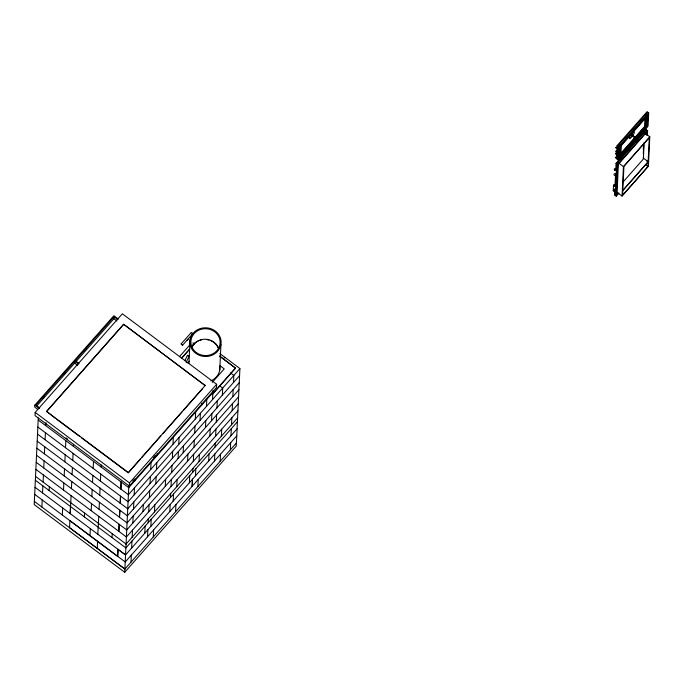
<?xml version="1.0" encoding="UTF-8"?>
<svg xmlns="http://www.w3.org/2000/svg" width="684" height="684" viewBox="0 0 684 684"><rect width="100%" height="100%" fill="white"/><g stroke="black" fill="none" stroke-linecap="round" stroke-linejoin="round"><path stroke-width="1.03" d="M118.281 319.018L113.877 315.726L34.807 405.167L34.722 407.091L37.654 409.288M35.183 412.409L35.038 415.607L129.327 486.11L216.503 387.495L216.657 384.288L122.359 313.794L35.183 412.409L129.481 482.904L129.327 486.11M38.218 419.976L38.313 417.967M41.895 507.032L42.228 499.987M42.528 492.976L42.895 485.888M43.075 482.049L43.434 474.961M43.742 467.95L44.101 460.862M44.4 453.851L44.768 446.763M45.067 439.752L45.435 432.664M45.768 425.619L45.905 422.601M55.036 418.061L46.538 411.375L123.582 324.225L205.285 385.639L123.582 324.225M49.18 490.59L49.359 486.743M62.347 515.026L62.671 507.981M63.518 490.035L63.851 482.989M64.185 475.936L64.518 468.891M64.852 461.837L65.185 454.792M65.519 447.746L65.852 440.693M117.768 319.59L113.997 316.769L75.223 360.63L79.002 363.452L78.489 364.025L74.718 361.203L74.633 363.127L77.643 365.384M70.153 513.693L70.486 506.639M69.554 527.715L69.922 520.627L125.24 561.991L236.809 435.776M70.187 513.658L71.093 495.635M71.427 488.59L71.76 481.545M72.094 474.491L72.427 467.446M72.76 460.392L73.094 453.347M73.427 446.301L73.521 444.284M84.38 516.907L84.559 513.06M90.006 535.709L90.331 528.655M91.177 510.717L91.511 503.663M91.844 496.618L92.178 489.573M92.511 482.519L92.844 475.474M93.178 468.42L93.511 461.375M97.812 534.375L98.752 516.317M97.248 548.354L97.581 541.309M99.086 509.272L99.419 502.218M99.753 495.173L100.086 488.119M100.42 481.074L100.753 474.029M101.087 466.975L101.181 464.966M75.838 361.759L113.912 318.693L113.997 316.769M112.039 537.59L112.219 533.742M34.687 494.344L117.665 556.383L117.99 549.337L125.574 554.938M119.837 510.247L119.503 517.301L119.871 510.213M120.17 503.202L120.504 496.148L120.204 503.159M117.691 556.349L118.024 549.303M81.43 437.786L128.25 472.789L205.303 385.323M212.878 392.479L128.746 487.658L38.193 420.019L34.2 504.604L124.719 572.277L128.84 485.64M130.986 562.154L131.319 555.109M131.619 548.098L131.952 541.044M132.166 537.162L132.499 530.117M132.833 523.072L133.166 516.018M133.491 508.973L133.825 501.919M134.158 494.874L134.492 487.829M134.825 480.775L134.919 478.766M142.965 511.598L143.298 504.553M144.794 533.187L145.128 526.141M147.539 536.76L147.872 529.715M148.172 522.696L148.351 518.857M148.719 511.769L149.052 504.724M149.386 497.67L149.71 490.625M150.044 483.571L150.377 476.526M150.711 469.481L151.044 462.427M150.882 526.312L151.215 519.259M153.284 536.931L153.618 529.878M154.464 511.94L154.798 504.886M155.798 483.742L156.132 476.697M156.465 469.643L156.79 462.598M157.123 455.544L157.217 453.535M165.272 486.375L165.596 479.322M169.837 511.529L170.171 504.484M170.47 497.473L170.649 493.626M171.017 486.538L171.351 479.493M171.684 472.447L172.017 465.394M172.351 458.348L172.676 451.295M173.009 444.249L173.343 437.204M173.18 501.081L173.514 494.028M175.591 511.7L175.925 504.655M176.771 486.709L177.096 479.664M178.096 458.519L178.43 451.466M178.763 444.42L179.097 437.367M183.167 452.782L183.5 445.737M188.929 363.401L190.041 339.82M187.57 461.144L187.903 454.099M189.4 482.733L189.733 475.688M192.768 472.242L192.956 468.403M193.315 461.315L193.649 454.261M193.982 447.216L194.316 440.171M194.649 433.117L194.983 426.072M195.316 419.018L195.65 411.973M195.479 475.85L195.812 468.805M200.053 420.335L200.378 413.29M197.89 486.469L198.223 479.424M199.07 461.486L199.403 454.433M201.729 405.09L201.823 403.081M205.465 427.551L205.798 420.506M206.465 406.407L206.799 399.362M208.663 460.948L209.022 453.86M209.868 435.922L210.202 428.868M211.553 420.677L211.878 413.623M212.544 399.524L212.972 390.461M215.075 447.02L215.289 443.138M215.622 436.084L215.956 429.039M216.281 421.985L216.614 414.94M216.948 407.895L217.281 400.841M214.477 461.042L214.836 453.954M219.744 370.112L220.949 344.488A15.646 14.355 2.7 0 0 199.856 328.713A15.646 14.355 2.7 0 0 195.675 353.26A15.646 14.355 2.7 0 0 220.949 344.488M222.351 395.113L222.685 388.059L219.333 385.554M220.188 461.247L220.522 454.193M221.368 436.255L221.702 429.21M230.371 449.807L230.662 442.728M230.995 435.682L231.329 428.629M231.508 424.79L231.842 417.736M232.167 410.691L232.5 403.637M232.834 396.592L233.167 389.547M233.501 382.493L233.834 375.448L230.482 372.942M212.125 394.685L235.57 368.172L219.658 355.945M35.012 487.299L125.54 554.972L237.143 428.723L236.228 446.139L124.719 572.277M237.074 428.8L239.913 368.565L219.795 353.525M613.249 190.408L613.488 185.287M614.873 188.647L614.574 194.991L616.207 196.214L618.986 193.068M615.019 185.475L615.566 173.847M615.762 169.615L616.062 163.271L645.97 129.447L647.603 130.67L647.406 134.893M617.165 145.547L616.54 158.688L618.174 159.911L648.081 126.078L648.697 112.945L647.064 111.723L617.165 145.547L618.798 146.769L618.174 159.911M615.198 195.462L616.694 163.741L646.594 129.917M617.173 159.158L617.789 146.017L647.697 112.193L647.671 112.706M616.207 196.214L617.703 164.493L647.603 130.67M618.362 163.912L617.036 194.786L618.456 193.187M619.559 145.111L619.011 158.483L647.295 126.489L647.868 114.373L619.584 146.367M619.054 155.943L620.055 156.687L620.568 145.863L646.825 116.16L645.816 115.408M617.028 192.332L622.055 196.094L623.44 166.614L649.8 136.8L644.773 133.047M643.302 149.386L643.499 145.264M643.319 153.738L643.712 145.401M620.585 153.712L644.516 126.643L644.935 117.819M644.148 142.546L643.37 159.039L622.671 182.448M645.525 127.395L645.987 117.588L621.354 145.461L620.892 155.259L645.525 127.395L644.516 126.643M645.611 134.517L645.713 132.405M646.808 114.63L646.312 126.993L620.055 156.687M646.619 135.27L646.765 132.097L618.49 164.092M647.919 166.528L649.278 137.698L623.936 166.366L622.577 195.197L647.919 166.528L645.405 164.656M649.8 136.8L648.406 166.28L622.055 196.094M188.245 338.871L187.065 340.196L187.801 339.623M194.461 343.727L193.358 344.898M181.192 343.924L182.56 345.249L192.7 333.783L192.187 332.911L191.255 332.492L181.115 343.958L182.594 345.163M186.091 362.52L189.177 356.133L187.442 355.312L188.04 356.039M184.825 360.716L187.442 355.312M632.084 135.141C632.931 133.414 630.417 136.458 631.7 135.62M637.71 140.135L638.599 139.305L637.71 140.135L631.426 135.441M193.734 343.548C192.785 345.334 193.016 344.591 193.846 343.317C195.077 343.188 193.828 343.719 192.854 342.889M74.718 361.203L35.944 405.065L39.715 407.886M42.485 398.31L43.896 396.711M63.663 374.353L65.074 372.754M84.141 351.191L86.252 348.797M36.56 406.193L74.881 362.845M46.529 411.691L123.565 324.541M179.413 356.697L190.4 344.266M181.303 358.382L189.588 349.02M182.799 356.997L189.793 349.088M187.724 362.93L189.28 361.169M223.48 358.818L224.831 357.287M128.25 472.789L140.263 459.203M141.673 457.596L160.757 436.016M162.877 433.613L181.961 412.024M183.38 410.426L202.455 388.837M212.331 382.347L224.224 368.881L220.034 365.752M129.481 482.904L216.657 384.288M132.739 481.074L134.149 479.475M153.216 457.904L155.336 455.501M212.125 394.386L235.578 367.847M239.913 368.565L128.412 494.703L37.859 427.064M239.58 375.619L128.079 501.757L37.526 434.109M239.246 382.664L127.746 508.802L37.193 441.163M238.921 389.709L127.412 515.847L36.859 448.208M238.588 396.763L127.079 522.901L36.526 455.262M238.254 403.808L126.745 529.946L36.192 462.307M237.921 410.862L126.42 537L35.859 469.352M126.053 544.079L237.587 417.907M237.408 421.754L125.873 547.927L35.346 480.254M236.45 442.933L124.873 569.071L34.354 501.398M618.798 146.769L648.697 112.945M621.414 153.182L642.276 129.575M643.234 128.583L644.61 127.019M618.712 156.927L620.123 155.328M624.372 150.531L626.493 148.129M622.808 190.332L648.15 161.663L643.122 157.901M622.791 190.648L648.133 161.98L646.457 160.731M193.803 344.12L193.991 343.924M615.925 150.967C614.437 152.78 618.592 152.37 616.729 150.899M189.143 356.219L188.502 356.227M192.7 333.783L191.956 333.518M616.028 156.918C613.651 157.97 617.968 159.227 616.617 157.081M646.286 125.736L647.295 126.489M632.187 134.97L638.471 139.673M618.413 162.86L623.44 166.614M616.062 163.271L617.703 164.493M219.641 356.261L235.57 368.172M113.912 318.693L116.93 320.95M46.538 411.375L128.259 472.473M56.738 419.335L79.729 436.512M34.807 405.167L39.21 408.459M66.049 437.846L67.75 439.119M35.534 476.406L126.087 544.045M69.588 527.68L124.907 569.037M614.6 189.742A0.966 0.889 2.7 0 1 614.959 191.118A0.966 0.889 2.7 0 1 613.42 191.075A0.966 0.889 2.7 0 1 613.856 189.725M615.745 174.018A0.966 0.889 2.7 0 1 615.463 175.301A0.966 0.889 2.7 0 1 614.087 174.916A0.966 0.889 2.7 0 1 614.608 173.702M192.007 347.19A14.219 13.047 2.7 0 1 193.384 344.967M194.547 343.659A14.219 13.047 2.7 0 1 196.624 341.966M197.394 341.496A14.219 13.047 2.7 0 1 199.027 340.683M199.882 340.358A14.219 13.047 2.7 0 1 201.66 339.863M207.201 339.692A14.219 13.047 2.7 0 1 209.013 340.076M210.757 340.675A14.219 13.047 2.7 0 1 218.264 347.959M192.024 346.865A14.219 13.047 2.7 0 1 205.362 339.204A14.219 13.047 2.7 0 1 218.273 347.643M219.838 366.368A15.646 14.355 2.7 0 1 210.86 380.86M615.497 153.695C616.823 156.448 617.643 151.463 615.497 153.695M615.78 147.607C617.105 150.36 617.926 145.376 615.78 147.607M119.17 524.346L118.836 531.391L119.204 524.312M121.171 482.058L120.837 489.103L121.196 482.015M192.469 479.253L192.144 486.307L192.503 479.219M613.839 186.116A0.966 0.889 2.7 0 0 615.403 185.569A0.966 0.889 2.7 0 0 614.095 184.595A0.966 0.889 2.7 0 0 613.839 186.116M614.591 170.094A0.966 0.889 2.7 0 0 616.156 169.555A0.966 0.889 2.7 0 0 614.848 168.572A0.966 0.889 2.7 0 0 614.591 170.094M630.665 137.869A4.036 0.949 -53.2 0 0 634.333 132.209A4.036 0.949 -53.2 0 0 630.409 135.543A4.036 0.949 -53.2 0 0 630.665 137.869M196.317 352.534A14.629 13.423 2.7 0 0 219.94 344.334A14.629 13.423 2.7 0 0 200.224 329.594A14.629 13.423 2.7 0 0 196.317 352.534"/></g></svg>
